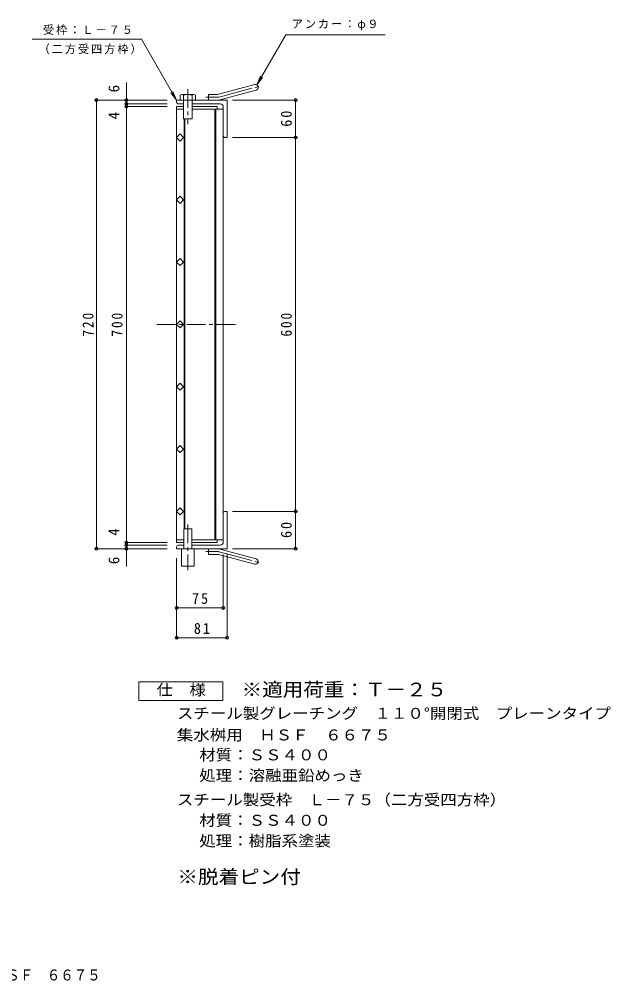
# Model space of a CAD drawing. Units: millimetres, scale not verified. Extents: x -1073 to 1060, y -823 to 811.
# Drawn here: x 111 to 1060, y -823 to 722 of the extents above; entities that cross this region are included whole.
import ezdxf
from ezdxf.enums import TextEntityAlignment as Align

# ---------------------------------------------------------------- set-up
doc = ezdxf.new("R2010")
doc.units = ezdxf.units.MM
doc.header["$LTSCALE"] = 6
doc.header["$PDMODE"] = 32
doc.header["$PDSIZE"] = 4.8
doc.linetypes.add('CHAIN1', pattern=[8, 5, -1, 1, -1])
doc.linetypes.add('CHAIN2', pattern=[12, 9, -1, 1, -1])
for name, color, linetype, lineweight in [('A-1', 2, 'Continuous', 9), ('A-2', 3, 'Continuous', 9), ('A-4', 7, 'Continuous', 9), ('A-5', 7, 'Continuous', 9), ('A-9', 4, 'Continuous', 9), ('F-4_F-4ﾚｲﾔ', 2, 'Continuous', 9)]:
    doc.layers.add(name, color=color, linetype=linetype, lineweight=lineweight)
doc.layers.add('F-5_F-5ﾚｲﾔ', color=2, linetype='Continuous')
doc.styles.add('ＭＳ ゴシック', font='')
doc.styles.get('ＭＳ ゴシック').set_extended_font_data('MS Gothic')

msp = doc.modelspace()

# ---------------------------------------------------------------- linework, layer by layer
at = {"layer": 'A-1'}
for p, q in [((430.717, 601.554), (488.908, 617.146)), ((433.047, 592.861), (491.237, 608.453)), ((444.573, 592.247), (363.573, 592.247)), ((363.573, 589.247), (363.573, 592.247)), ((414.573, 592.247), (414.573, 601.248)), ((428.388, 601.248), (414.573, 601.248)), ((444.573, 592.247), (444.573, 532.247)), ((366.573, 586.248), (374.573, 586.248)), ((388.573, 586.248), (433.573, 586.248)), ((438.573, 535.247), (438.573, 581.247)), ((441.573, 532.247), (444.573, 532.247)), ((438.573, -70.753), (438.573, -116.753)), ((441.573, -67.753), (444.573, -67.753)), ((444.573, -127.753), (444.573, -67.753)), ((366.573, -121.753), (375.073, -121.753)), ((388.073, -121.753), (433.573, -121.753)), ((363.573, -124.753), (363.573, -127.753)), ((444.573, -127.753), (363.573, -127.753)), ((414.573, -127.753), (414.573, -136.753)), ((428.388, -136.753), (414.573, -136.753)), ((430.717, -137.06), (488.908, -152.652)), ((433.047, -128.367), (491.237, -143.959))]:
    msp.add_line(p, q, dxfattribs=at)
at = {"layer": 'A-1', "linetype": 'CHAIN2'}
for p, q in [((431.882, 597.207), (497.049, 614.669)), ((428.388, 596.747), (410.768, 596.747)), ((428.388, -132.253), (410.768, -132.253)), ((431.882, -132.713), (497.049, -150.175))]:
    msp.add_line(p, q, dxfattribs=at)
at = {"layer": 'A-1'}
for centre, radius, start, end in [((490.073, 612.8), 4.5, 285.00014, 104.99991), ((366.573, 589.247), 3, 180, 270), ((428.388, 610.248), 9, 270, 285.00002), ((428.388, 610.248), 18, 270, 285), ((433.573, 581.247), 5, 0, 90), ((441.573, 535.247), 3, 180, 270), ((441.573, -70.753), 3, 90, 180), ((366.573, -124.753), 3, 90, 180), ((433.573, -116.753), 5, 270, 0), ((428.388, -145.753), 18, 74.99998, 89.99998), ((428.388, -145.753), 9, 74.99998, 90), ((490.073, -148.306), 4.5, 255.00008, 74.99986)]:
    msp.add_arc(centre, radius, start, end, dxfattribs=at)
at = {"layer": 'A-1', "linetype": 'CHAIN2'}
for centre, start, end in [((428.388, 610.247), 270, 284.99995), ((428.388, -145.753), 75.00005, 90)]:
    msp.add_arc(centre, 13.5, start, end, dxfattribs=at)
at = {"layer": 'A-2'}
for p, q in [((363.573, 582.247), (363.573, -117.753)), ((363.573, 582.247), (374.573, 582.247)), ((363.573, 577.747), (374.573, 577.747)), ((388.573, 582.247), (428.573, 582.247)), ((388.573, 577.747), (438.573, 577.747)), ((425.073, 577.747), (425.073, -113.253)), ((426.573, 577.747), (426.573, -113.253)), ((428.573, 582.247), (428.573, 577.747)), ((438.573, 577.747), (438.573, -113.253)), ((375.573, 562.247), (375.573, -96.056)), ((377.073, 562.247), (377.073, -96.056)), ((363.573, -113.253), (375.073, -113.253)), ((363.573, -117.753), (375.073, -117.753)), ((388.073, -113.253), (438.573, -113.253))]:
    msp.add_line(p, q, dxfattribs=at)
at = {"layer": 'A-2', "linetype": 'CHAIN1'}
msp.add_line((331.846, 232.247), (459.232, 232.247), dxfattribs=at)
at = {"layer": 'A-2'}
for points in [[(374.886, 532.247), (369.23, 526.591), (363.573, 532.247), (369.23, 537.904)], [(374.886, 432.247), (369.23, 426.591), (363.573, 432.247), (369.23, 437.904)], [(374.886, 332.247), (369.23, 326.591), (363.573, 332.247), (369.23, 337.904)], [(374.886, 232.247), (369.23, 226.591), (363.573, 232.247), (369.23, 237.904)], [(374.886, 132.247), (369.23, 126.591), (363.573, 132.247), (369.23, 137.904)], [(374.886, 32.247), (369.23, 37.904), (363.573, 32.247), (369.23, 26.59)], [(374.886, -67.753), (369.23, -62.096), (363.573, -67.753), (369.23, -73.41)]]:
    msp.add_lwpolyline(points, close=True, dxfattribs=at)
msp.add_lwpolyline([(388.073, -117.753), (428.573, -117.753), (428.573, -113.253)], dxfattribs=at)
at = {"layer": 'A-4'}
for p, q in [((283.108, -156.086), (283.108, 620.485)), ((348.573, 592.247), (233.308, 592.247)), ((235.108, -127.753), (235.108, 592.247)), ((453.06, 592.247), (556.373, 592.247)), ((554.573, -127.753), (554.573, 592.247)), ((348.573, 586.247), (281.308, 586.247)), ((348.573, 582.247), (281.308, 582.247)), ((453.06, 532.247), (556.373, 532.247)), ((453.06, -67.753), (556.373, -67.753)), ((348.573, -117.753), (281.308, -117.753)), ((348.573, -121.753), (281.308, -121.753)), ((348.573, -127.753), (233.308, -127.753)), ((438.573, -137.133), (438.573, -224.434)), ((444.573, -137.133), (444.573, -272.434)), ((453.06, -127.753), (556.373, -127.753)), ((363.573, -142.753), (363.573, -272.434)), ((363.573, -222.634), (438.573, -222.634)), ((363.573, -270.634), (444.573, -270.634))]:
    msp.add_line(p, q, dxfattribs=at)
for p in [(235.108, 592.247), (283.108, 592.247), (283.108, 586.247), (554.573, 592.247), (283.108, 582.247), (554.573, 532.247), (554.573, -67.753), (283.108, -117.753), (283.108, -121.753), (235.108, -127.753), (283.108, -127.753), (554.573, -127.753), (363.573, -222.634), (438.573, -222.634), (363.573, -270.634), (444.573, -270.634)]:
    msp.add_point(p, dxfattribs=at)
at = {"layer": 'A-5'}
for p, q in [((492.323, 616.697), (538.675, 696.981)), ((538.675, 696.981), (697.949, 696.981)), ((131.809, 690.035), (307.115, 690.035)), ((363.573, 592.247), (307.115, 690.035)), ((492.323, 616.697), (498.063, 630.555)), ((492.323, 616.697), (501.454, 628.597)), ((363.573, 592.247), (354.441, 604.148)), ((363.573, 592.247), (357.833, 606.106))]:
    msp.add_line(p, q, dxfattribs=at)
at = {"layer": 'A-9', "linetype": 'CHAIN1'}
for p, q in [((381.573, 610.002), (381.573, 553.741)), ((381.573, -89.05), (381.573, -162.245))]:
    msp.add_line(p, q, dxfattribs=at)
at = {"layer": 'A-9'}
for p, q in [((371.853, 601.208), (391.292, 601.208)), ((374.573, 592.247), (374.573, 600.167)), ((374.573, 592.247), (374.573, 562.247)), ((388.573, 592.247), (388.573, 600.167)), ((388.573, 592.247), (388.573, 562.247)), ((394.012, 600.167), (394.012, 592.247)), ((374.573, 562.247), (388.573, 562.247)), ((375.073, -96.056), (388.073, -96.056)), ((375.073, -96.056), (375.073, -127.753)), ((388.073, -96.056), (388.073, -127.753)), ((371.573, -127.753), (371.573, -155.753)), ((391.573, -127.753), (391.573, -155.753)), ((371.573, -155.753), (391.573, -155.753))]:
    msp.add_line(p, q, dxfattribs=at)
msp.add_lwpolyline([(369.134, 600.167), (369.134, 592.247), (394.012, 592.247)], dxfattribs=at)
for centre, radius, start, end in [((371.853, 597.134), 4.074, 48.12389, 131.8763), ((381.573, 577.141), 24.066, 73.09029, 106.90971), ((391.292, 597.134), 4.074, 48.1237, 131.87611)]:
    msp.add_arc(centre, radius, start, end, dxfattribs=at)
at = {"layer": 'F-4_F-4ﾚｲﾔ'}
msp.add_lwpolyline([(302.838, -371.224), (302.838, -341.224), (437.837, -341.224), (437.837, -371.224)], close=True, dxfattribs=at)

# ---------------------------------------------------------------- texts
at = {"layer": 'A-4', "color": 2, "style": 'ＭＳ ゴシック'}
for s, p in [('6', (277.108, 604.667)), ('4', (277.108, 561.334)), ('4', (277.108, -106.943)), ('6', (277.108, -152.496))]:
    msp.add_text(s, height=17.6, rotation=90, dxfattribs=at).set_placement(p, align=Align.BOTTOM_LEFT)
at = {"layer": 'A-4', "color": 2, "char_height": 17.6, "attachment_point": 7, "style": 'ＭＳ ゴシック'}
for s, insert, rotation in [('\\T1.27;\\W0.95;60', (548.573, 549.497), 90), ('\\T1.27;\\W0.9;720', (230.656, 212.738), 90.143), ('\\T1.27;\\W0.9;700', (277.108, 212.747), 90), ('\\T1.27;\\W0.9;600', (548.573, 212.747), 90), ('\\T1.27;\\W0.95;60', (548.573, -110.503), 90)]:
    msp.add_mtext(s, dxfattribs=dict(at, insert=insert, rotation=rotation))
for s, insert in [('\\T1.27;\\W0.95;75', (388.323, -216.634)), ('\\T1.27;\\W0.95;81', (391.323, -264.634))]:
    msp.add_mtext(s, dxfattribs=dict(at, insert=insert))
at = {"layer": 'A-5', "char_height": 13.2, "attachment_point": 7, "style": 'ＭＳ ゴシック'}
for s, insert in [('\\T1.17;受枠：Ｌ－７５', (149.256, 696.923)), ('\\T1.17;アンカー：φ９', (548.195, 704.266)), ('\\T1.17;（二方受四方枠）', (142.181, 665.793))]:
    msp.add_mtext(s, dxfattribs=dict(at, insert=insert))
at = {"layer": 'F-4_F-4ﾚｲﾔ', "style": 'ＭＳ ゴシック', "width": 1.1}
for s, p in [('仕\u3000様', (331.338, -368.225)), ('スチール製グレーチング\u3000１１０°開閉式\u3000プレーンタイプ', (364.091, -405.977)), ('集水桝用\u3000ＨＳＦ\u3000６６７５', (364.091, -440.664)), ('材質：ＳＳ４００', (399.919, -472.646)), ('処理：溶融亜鉛めっき', (399.919, -505.647)), ('スチール製受枠\u3000Ｌ－７５（二方受四方枠）', (364.092, -544.647)), ('材質：ＳＳ４００', (399.918, -577.647)), ('処理：樹脂系塗装', (399.918, -610.647))]:
    msp.add_text(s, height=17.6, dxfattribs=at).set_placement(p, align=Align.BOTTOM_LEFT)
at = {"layer": 'F-4_F-4ﾚｲﾔ', "color": 3, "style": 'ＭＳ ゴシック', "width": 1.1}
msp.add_text('※脱着ピン付', height=21.99, dxfattribs=at).set_placement((364.849, -671.861), align=Align.BOTTOM_LEFT)
at = {"layer": 'F-5_F-5ﾚｲﾔ', "color": 3, "style": 'ＭＳ ゴシック', "width": 1.1}
msp.add_text('※適用荷重：Ｔ－２５', height=21.99, dxfattribs=at).set_placement((467.837, -371.224), align=Align.BOTTOM_LEFT)
at = {"layer": 'F-5_F-5ﾚｲﾔ', "style": 'ＭＳ ゴシック', "width": 0.9}
msp.add_text('集水桝用\u3000ＨＳＦ\u3000６６７５', height=17.6, dxfattribs=at).set_placement((-39.071, -825.907), align=Align.BOTTOM_LEFT)

doc.saveas('drawing.dxf')
